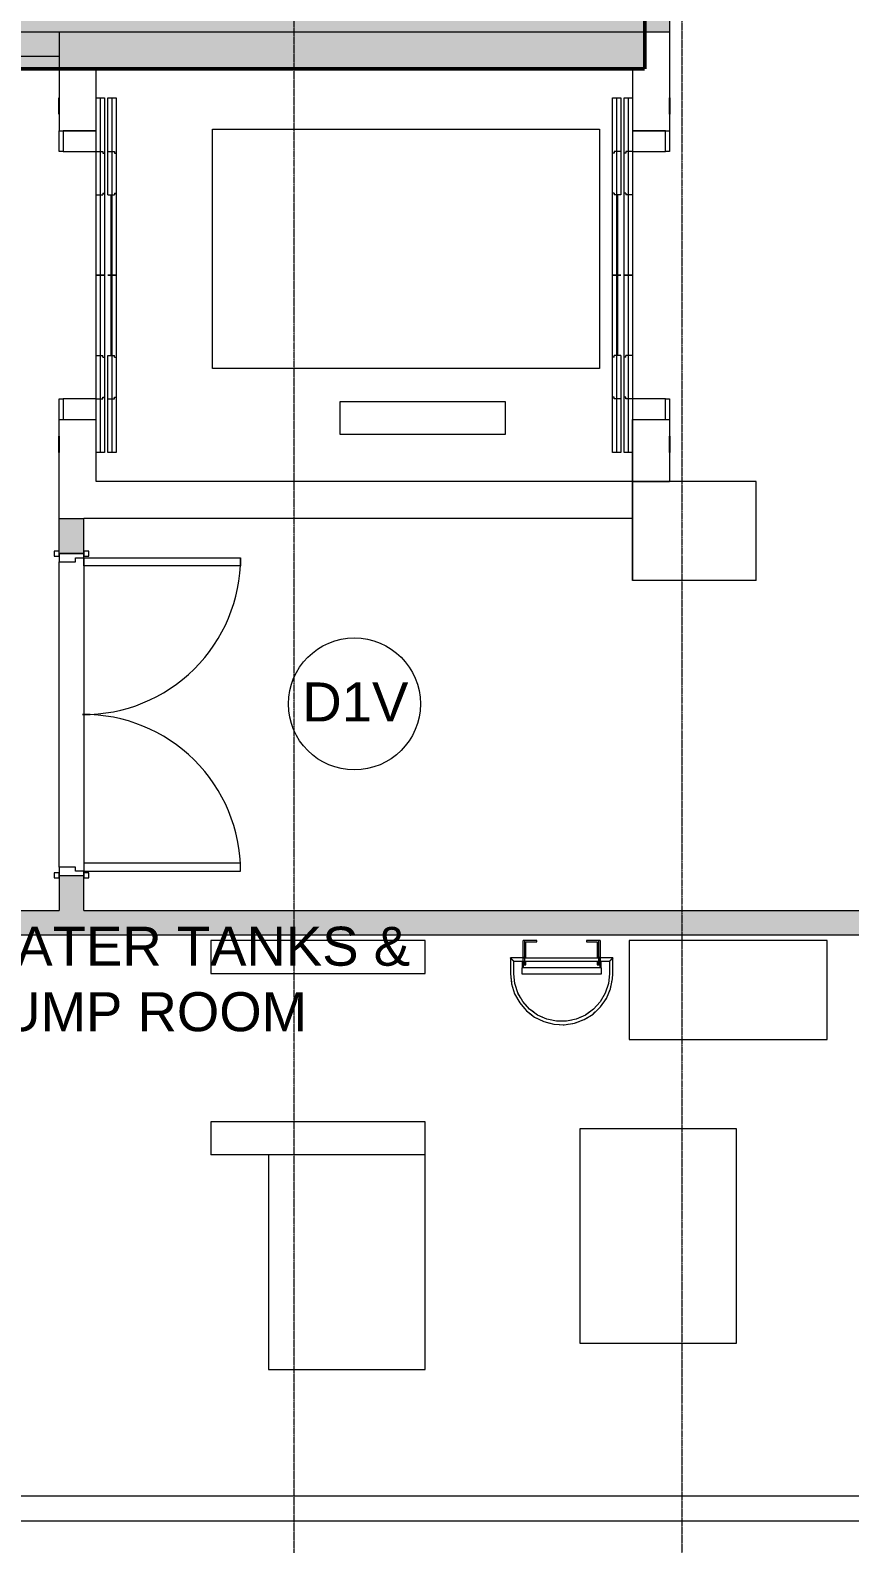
# Model space of a CAD drawing. Header units: millimetres. Extents: x 15878 to 679837, y -72324 to 391440.
# Drawn here: x 198582 to 203549, y 25170 to 34341 of the extents above; entities that cross this region are included whole.
import ezdxf

# ---------------------------------------------------------------- set-up
doc = ezdxf.new("R2010")
doc.units = ezdxf.units.MM
doc.linetypes.add('Demolished', pattern=[4.8, 3.2, -1.6])
doc.linetypes.add('Grid Line__1_200_', pattern=[10.5, 6, -1.5, 1.5, -1.5])
for name, color, linetype, lineweight in [('A-DETL', 90, 'Continuous', 5), ('A-DETL-GENF', 92, 'Continuous', 5), ('A-DETL-THIN', 151, 'Continuous', 5), ('A-DOOR', 31, 'Continuous', 5), ('A-DOOR-FRAM', 31, 'Continuous', 5), ('A-FLOR', 192, 'Continuous', 5), ('A-WALL', 113, 'Continuous', 5), ('A-WALL-PATT', 111, 'Continuous', 18), ('G-ANNO-TEXT', 231, 'Continuous', 5), ('Q-CASE', 31, 'Continuous', 5), ('S-COLS', 52, 'Continuous', 5), ('S-GRID', 1, 'Continuous', 5)]:
    doc.layers.add(name, color=color, linetype=linetype, lineweight=lineweight)
doc.styles.add('Swis721 BT_2', font='swiss.ttf', dxfattribs={"height": 236.51772})

# ---------------------------------------------------------------- blocks, each defined once
blk = doc.blocks.new('DLN-Lift Door - Lift Door - 1750 x 2800 _SO_ WH_-15175525-G_F')
at = {"layer": 'A-DOOR', "color": 253}
for p, q in [((-1075, 114.5), (-975, 114.5)), ((-1075, 114.5), (-1075, 112.5)), ((-975, 112.5), (-1075, 112.5)), ((-975, 112.5), (-975, 114.5)), ((975, 114.5), (1075, 114.5)), ((975, 114.5), (975, 112.5)), ((1075, 112.5), (975, 112.5)), ((1075, 112.5), (1075, 114.5)), ((-750, 87.5), (-875, 87.5)), ((-875, 87.5), (-875, -112.5)), ((-750, -112.5), (-750, 87.5)), ((875, 87.5), (750, 87.5)), ((750, 87.5), (750, -112.5)), ((875, -112.5), (875, 87.5)), ((-1075, -162.5), (-1075, -112.5)), ((-1075, -112.5), (0, -112.5)), ((-1075, -137.5), (1075, -137.5)), ((0, -162.5), (-1075, -162.5)), ((-1075, -232.5), (-1075, -182.5)), ((-1075, -182.5), (-487.5, -182.5)), ((-875, -112.5), (-750, -112.5)), ((-750, -112.5), (-750, -152.5)), ((-750, -152.5), (-740, -152.5)), ((-750, -182.5), (-750, -222.5)), ((-740, -152.5), (-740, -162.5)), ((-497.5, -152.5), (-497.5, -162.5)), ((-497.5, -152.5), (-487.5, -152.5)), ((-487.5, -112.5), (-487.5, -152.5)), ((-487.5, -182.5), (-487.5, -222.5)), ((0, -162.5), (0, -112.5)), ((0, -112.5), (1075, -112.5)), ((0, -112.5), (0, -162.5)), ((1075, -162.5), (0, -162.5)), ((0, -232.5), (0, -182.5)), ((0, -182.5), (0, -232.5)), ((487.5, -112.5), (487.5, -152.5)), ((497.5, -152.5), (487.5, -152.5)), ((487.5, -182.5), (487.5, -222.5)), ((487.5, -182.5), (1075, -182.5)), ((497.5, -152.5), (497.5, -162.5)), ((740, -152.5), (740, -162.5)), ((750, -152.5), (740, -152.5)), ((750, -112.5), (750, -152.5)), ((750, -112.5), (875, -112.5)), ((750, -182.5), (750, -222.5)), ((1075, -112.5), (1075, -162.5)), ((1075, -182.5), (1075, -232.5)), ((1075, -207.5), (-1075, -207.5)), ((0, -232.5), (-1075, -232.5)), ((-750, -222.5), (-740, -222.5)), ((-740, -222.5), (-740, -232.5)), ((-497.5, -222.5), (-497.5, -232.5)), ((-497.5, -222.5), (-487.5, -222.5)), ((-487.5, -202.5), (487.5, -202.5)), ((1075, -232.5), (0, -232.5)), ((497.5, -222.5), (487.5, -222.5)), ((497.5, -222.5), (497.5, -232.5)), ((740, -222.5), (740, -232.5)), ((750, -222.5), (740, -222.5))]:
    blk.add_line(p, q, dxfattribs=at)
blk = doc.blocks.new('DLN-Double Door__X04_ - _M19_ 1900 x 2450 _WH_-16908813-G_F')
at = {"layer": 'A-DOOR', "color": 253}
for p, q in [((-900, -75), (-950, -75)), ((-950, -75), (-950, -1025)), ((-900, -1025), (-900, -75)), ((900, -75), (950, -75)), ((900, -1025), (900, -75)), ((950, -75), (950, -1025)), ((-950, -1025), (-900, -1025)), ((950, -1025), (900, -1025))]:
    blk.add_line(p, q, dxfattribs=at)
for centre, start, end in [((-950, -75), 270, 0.5), ((950, -75), 179.5, 270)]:
    blk.add_arc(centre, 950, start, end, dxfattribs=at)
at = {"layer": 'A-DOOR-FRAM', "color": 253}
for p, q in [((-960, 105), (-990, 105)), ((-990, 105), (-990, 75)), ((-960, 75), (-960, 105)), ((990, 105), (960, 105)), ((960, 105), (960, 75)), ((990, 75), (990, 105)), ((-990, 75), (-975, 75)), ((-975, 75), (-960, 75)), ((-925, 75), (-975, 75)), ((-975, 75), (-975, -75)), ((-925, -25), (-925, 75)), ((925, 75), (925, -25)), ((975, 75), (925, 75)), ((960, 75), (975, 75)), ((975, 75), (990, 75)), ((975, -75), (975, 75)), ((-975, -75), (-990, -75)), ((-990, -75), (-990, -105)), ((-960, -75), (-975, -75)), ((-975, -75), (-950, -75)), ((-960, -105), (-960, -75)), ((-950, -75), (-950, -25)), ((-950, -25), (-925, -25)), ((925, -25), (950, -25)), ((950, -25), (950, -75)), ((950, -75), (975, -75)), ((975, -75), (960, -75)), ((960, -75), (960, -105)), ((990, -75), (975, -75)), ((990, -105), (990, -75)), ((-990, -105), (-960, -105)), ((960, -105), (990, -105))]:
    blk.add_line(p, q, dxfattribs=at)
blk = doc.blocks.new('DLN_Cat Ladder - 750x750x4500 _WDD_-9656512-G_F')
at = {"layer": 'Q-CASE'}
for p, q in [((-189.3, -699), (-189.3, -600)), ((-180.3, -600), (-189.3, -600)), ((-180.3, -600), (-180.3, -699)), ((-105.3, -600), (-180.3, -600)), ((-171.3, -708.8), (-171.3, -609)), ((-171.3, -609), (-105.3, -609)), ((-105.3, -609), (-105.3, -600)), ((194.7, -600), (194.7, -609)), ((269.7, -600), (194.7, -600)), ((194.7, -609), (260.7, -609)), ((260.7, -609), (260.7, -708.8)), ((269.7, -699), (269.7, -600)), ((278.7, -600), (269.7, -600)), ((278.7, -600), (278.7, -699)), ((-265.3, -707), (-265.3, -802)), ((-180.3, -707), (-265.3, -707)), ((-265.3, -707), (-265.3, -802)), ((-180.3, -707), (-265.3, -707)), ((-265.3, -707), (-265.3, -802)), ((-180.3, -707), (-265.3, -707)), ((-265.3, -707), (-265.3, -802)), ((-180.3, -707), (-265.3, -707)), ((-265.3, -707), (-265.3, -802)), ((-180.3, -707), (-265.3, -707)), ((-265.3, -707), (-265.3, -802)), ((-180.3, -707), (-265.3, -707)), ((-265.3, -707), (-265.3, -802)), ((-180.3, -707), (-265.3, -707)), ((-265.3, -707), (-265.3, -802)), ((-180.3, -707), (-265.3, -707)), ((-265.3, -707), (-265.3, -802)), ((-180.3, -707), (-265.3, -707)), ((-265.3, -707), (-265.3, -802)), ((-180.3, -707), (-265.3, -707)), ((-245.3, -802), (-245.3, -727)), ((-245.3, -727), (-180.3, -727)), ((-245.3, -802), (-245.3, -727)), ((-245.3, -727), (-180.3, -727)), ((-245.3, -802), (-245.3, -727)), ((-245.3, -727), (-180.3, -727)), ((-245.3, -802), (-245.3, -727)), ((-245.3, -727), (-180.3, -727)), ((-245.3, -802), (-245.3, -727)), ((-245.3, -727), (-180.3, -727)), ((-245.3, -802), (-245.3, -727)), ((-245.3, -727), (-180.3, -727)), ((-245.3, -802), (-245.3, -727)), ((-245.3, -727), (-180.3, -727)), ((-245.3, -802), (-245.3, -727)), ((-245.3, -727), (-180.3, -727)), ((-245.3, -802), (-245.3, -727)), ((-245.3, -727), (-180.3, -727)), ((-245.3, -802), (-245.3, -727)), ((-245.3, -727), (-180.3, -727)), ((-194.3, -724.3), (-194.3, -767)), ((-189.3, -699), (-189.3, -710.2)), ((-189.3, -749), (-189.3, -699)), ((-189.3, -724.3), (-189.3, -767)), ((-180.3, -699), (-180.3, -749)), ((-180.3, -699), (-180.3, -708.8)), ((-180.3, -707), (-180.3, -727)), ((269.7, -707.5), (-180.3, -707.5)), ((-180.3, -710.3), (-180.3, -707.5)), ((-180.3, -726.5), (-180.3, -724.4)), ((-180.3, -725.2), (-180.3, -749)), ((-180.3, -726.5), (269.7, -726.5)), ((-171.3, -749), (-171.3, -725.2)), ((260.7, -725.2), (260.7, -749)), ((269.7, -708.8), (269.7, -699)), ((269.7, -749), (269.7, -699)), ((269.7, -707.5), (269.7, -726.5)), ((269.7, -749), (269.7, -725.2)), ((278.7, -699), (278.7, -749)), ((278.7, -710), (278.7, -699)), ((354.7, -707), (278.7, -707)), ((278.7, -709.9), (278.7, -707)), ((278.7, -707), (278.7, -709.9)), ((354.7, -707), (278.7, -707)), ((278.7, -709.9), (278.7, -707)), ((278.7, -707), (278.7, -709.9)), ((354.7, -707), (278.7, -707)), ((278.7, -709.9), (278.7, -707)), ((278.7, -707), (278.7, -709.9)), ((354.7, -707), (278.7, -707)), ((278.7, -709.9), (278.7, -707)), ((278.7, -707), (278.7, -709.9)), ((354.7, -707), (278.7, -707)), ((278.7, -709.9), (278.7, -707)), ((278.7, -707), (278.7, -709.9)), ((354.7, -707), (278.7, -707)), ((278.7, -709.9), (278.7, -707)), ((278.7, -707), (278.7, -709.9)), ((354.7, -707), (278.7, -707)), ((278.7, -709.9), (278.7, -707)), ((278.7, -707), (278.7, -709.9)), ((354.7, -707), (278.7, -707)), ((278.7, -709.9), (278.7, -707)), ((278.7, -707), (278.7, -709.9)), ((354.7, -707), (278.7, -707)), ((278.7, -709.9), (278.7, -707)), ((278.7, -707), (278.7, -709.9)), ((354.7, -707), (278.7, -707)), ((278.7, -727), (278.7, -707)), ((278.7, -707), (278.7, -709.9)), ((278.7, -727), (278.7, -722)), ((278.7, -722), (278.7, -727)), ((278.7, -727), (278.7, -722)), ((278.7, -722), (278.7, -727)), ((278.7, -727), (278.7, -722)), ((278.7, -722), (278.7, -727)), ((278.7, -727), (278.7, -722)), ((278.7, -722), (278.7, -727)), ((278.7, -727), (278.7, -722)), ((278.7, -722), (278.7, -727)), ((278.7, -727), (278.7, -722)), ((278.7, -722), (278.7, -727)), ((278.7, -727), (278.7, -722)), ((278.7, -722), (278.7, -727)), ((278.7, -727), (278.7, -722)), ((278.7, -722), (278.7, -727)), ((278.7, -727), (278.7, -722)), ((278.7, -722), (278.7, -727)), ((278.7, -722), (278.7, -727)), ((278.7, -767), (278.7, -724.3)), ((278.7, -727), (334.7, -727)), ((278.7, -727), (334.7, -727)), ((278.7, -727), (334.7, -727)), ((278.7, -727), (334.7, -727)), ((278.7, -727), (334.7, -727)), ((278.7, -727), (334.7, -727)), ((278.7, -727), (334.7, -727)), ((278.7, -727), (334.7, -727)), ((278.7, -727), (334.7, -727)), ((278.7, -727), (334.7, -727)), ((283.7, -767), (283.7, -724.3)), ((334.7, -727), (334.7, -802)), ((334.7, -727), (334.7, -802)), ((334.7, -727), (334.7, -802)), ((334.7, -727), (334.7, -802)), ((334.7, -727), (334.7, -802)), ((334.7, -727), (334.7, -802)), ((334.7, -727), (334.7, -802)), ((334.7, -727), (334.7, -802)), ((334.7, -727), (334.7, -802)), ((334.7, -727), (334.7, -802)), ((354.7, -802), (354.7, -707)), ((354.7, -802), (354.7, -707)), ((354.7, -802), (354.7, -707)), ((354.7, -802), (354.7, -707)), ((354.7, -802), (354.7, -707)), ((354.7, -802), (354.7, -707)), ((354.7, -802), (354.7, -707)), ((354.7, -802), (354.7, -707)), ((354.7, -802), (354.7, -707)), ((354.7, -802), (354.7, -707)), ((-265.3, -802), (-259.9, -854.6)), ((-265.3, -802), (-259.9, -854.6)), ((-265.3, -802), (-259.9, -854.6)), ((-265.3, -802), (-259.9, -854.6)), ((-265.3, -802), (-259.9, -854.6)), ((-265.3, -802), (-259.9, -854.6)), ((-265.3, -802), (-259.9, -854.6)), ((-265.3, -802), (-259.9, -854.6)), ((-265.3, -802), (-259.9, -854.6)), ((-241, -844.3), (-245.3, -802)), ((-241, -844.3), (-245.3, -802)), ((-241, -844.3), (-245.3, -802)), ((-241, -844.3), (-245.3, -802)), ((-241, -844.3), (-245.3, -802)), ((-241, -844.3), (-245.3, -802)), ((-241, -844.3), (-245.3, -802)), ((-241, -844.3), (-245.3, -802)), ((-241, -844.3), (-245.3, -802)), ((286.7, -767), (-197.3, -767)), ((-197.3, -767), (-197.3, -802)), ((-197.3, -802), (286.7, -802)), ((-189.3, -749), (-180.3, -749)), ((-180.3, -749), (-171.3, -749)), ((260.7, -749), (269.7, -749)), ((269.7, -749), (278.7, -749)), ((286.7, -802), (286.7, -767)), ((334.7, -802), (328.4, -862.3)), ((334.7, -802), (328.4, -862.3)), ((334.7, -802), (328.4, -862.3)), ((334.7, -802), (328.4, -862.3)), ((334.7, -802), (328.4, -862.3)), ((334.7, -802), (328.4, -862.3)), ((334.7, -802), (328.4, -862.3)), ((334.7, -802), (328.4, -862.3)), ((334.7, -802), (328.4, -862.3)), ((-258.9, -864.5), (-253.1, -883.2)), ((-258.9, -864.5), (-253.1, -883.2)), ((-258.9, -864.5), (-253.1, -883.2)), ((-258.9, -864.5), (-253.1, -883.2)), ((-258.9, -864.5), (-253.1, -883.2)), ((-258.9, -864.5), (-253.1, -883.2)), ((-258.9, -864.5), (-253.1, -883.2)), ((-258.9, -864.5), (-253.1, -883.2)), ((-258.9, -864.5), (-253.1, -883.2)), ((-229.5, -891.6), (-239, -861.6)), ((-229.5, -891.6), (-239, -861.6)), ((-229.5, -891.6), (-239, -861.6)), ((-229.5, -891.6), (-239, -861.6)), ((-229.5, -891.6), (-239, -861.6)), ((-229.5, -891.6), (-239, -861.6)), ((-229.5, -891.6), (-239, -861.6)), ((-229.5, -891.6), (-239, -861.6)), ((-229.5, -891.6), (-239, -861.6)), ((-240.1, -924.4), (-229.1, -944.2)), ((-240.1, -924.4), (-229.1, -944.2)), ((-240.1, -924.4), (-229.1, -944.2)), ((-240.1, -924.4), (-229.1, -944.2)), ((-240.1, -924.4), (-229.1, -944.2)), ((-240.1, -924.4), (-229.1, -944.2)), ((-240.1, -924.4), (-229.1, -944.2)), ((-240.1, -924.4), (-229.1, -944.2)), ((-240.1, -924.4), (-229.1, -944.2)), ((-204.8, -946.7), (-220.4, -919.3)), ((-204.8, -946.7), (-220.4, -919.3)), ((-204.8, -946.7), (-220.4, -919.3)), ((-204.8, -946.7), (-220.4, -919.3)), ((-204.8, -946.7), (-220.4, -919.3)), ((-204.8, -946.7), (-220.4, -919.3)), ((-204.8, -946.7), (-220.4, -919.3)), ((-204.8, -946.7), (-220.4, -919.3)), ((-204.8, -946.7), (-220.4, -919.3)), ((-209.6, -979.3), (-180.6, -1013.1)), ((-209.6, -979.3), (-180.6, -1013.1)), ((-209.6, -979.3), (-180.6, -1013.1)), ((-209.6, -979.3), (-180.6, -1013.1)), ((-209.6, -979.3), (-180.6, -1013.1)), ((-209.6, -979.3), (-180.6, -1013.1)), ((-209.6, -979.3), (-180.6, -1013.1)), ((-209.6, -979.3), (-180.6, -1013.1)), ((-209.6, -979.3), (-180.6, -1013.1)), ((-169.1, -995.5), (-190.2, -971.9)), ((-169.1, -995.5), (-190.2, -971.9)), ((-169.1, -995.5), (-190.2, -971.9)), ((-169.1, -995.5), (-190.2, -971.9)), ((-169.1, -995.5), (-190.2, -971.9)), ((-169.1, -995.5), (-190.2, -971.9)), ((-169.1, -995.5), (-190.2, -971.9)), ((-169.1, -995.5), (-190.2, -971.9)), ((-169.1, -995.5), (-190.2, -971.9)), ((-168.7, -1026.9), (-135.9, -1052.2)), ((-168.7, -1026.9), (-135.9, -1052.2)), ((-168.7, -1026.9), (-135.9, -1052.2)), ((-168.7, -1026.9), (-135.9, -1052.2)), ((-168.7, -1026.9), (-135.9, -1052.2)), ((-168.7, -1026.9), (-135.9, -1052.2)), ((-168.7, -1026.9), (-135.9, -1052.2)), ((-168.7, -1026.9), (-135.9, -1052.2)), ((-168.7, -1026.9), (-135.9, -1052.2)), ((-124.1, -1035.9), (-149.7, -1017.1)), ((-124.1, -1035.9), (-149.7, -1017.1)), ((-124.1, -1035.9), (-149.7, -1017.1)), ((-124.1, -1035.9), (-149.7, -1017.1)), ((-124.1, -1035.9), (-149.7, -1017.1)), ((-124.1, -1035.9), (-149.7, -1017.1)), ((-124.1, -1035.9), (-149.7, -1017.1)), ((-124.1, -1035.9), (-149.7, -1017.1)), ((-124.1, -1035.9), (-149.7, -1017.1)), ((-119, -1065.3), (-98.3, -1075.4)), ((-119, -1065.3), (-98.3, -1075.4)), ((-119, -1065.3), (-98.3, -1075.4)), ((-119, -1065.3), (-98.3, -1075.4)), ((-119, -1065.3), (-98.3, -1075.4)), ((-119, -1065.3), (-98.3, -1075.4)), ((-119, -1065.3), (-98.3, -1075.4)), ((-119, -1065.3), (-98.3, -1075.4)), ((-119, -1065.3), (-98.3, -1075.4)), ((-71.6, -1065.9), (-100.7, -1052.9)), ((-71.6, -1065.9), (-100.7, -1052.9)), ((-71.6, -1065.9), (-100.7, -1052.9)), ((-71.6, -1065.9), (-100.7, -1052.9)), ((-71.6, -1065.9), (-100.7, -1052.9)), ((-71.6, -1065.9), (-100.7, -1052.9)), ((-71.6, -1065.9), (-100.7, -1052.9)), ((-71.6, -1065.9), (-100.7, -1052.9)), ((-71.6, -1065.9), (-100.7, -1052.9)), ((-14.6, -1084.2), (-45.3, -1077.6)), ((-14.6, -1084.2), (-45.3, -1077.6)), ((-14.6, -1084.2), (-45.3, -1077.6)), ((-14.6, -1084.2), (-45.3, -1077.6)), ((-14.6, -1084.2), (-45.3, -1077.6)), ((-14.6, -1084.2), (-45.3, -1077.6)), ((-14.6, -1084.2), (-45.3, -1077.6)), ((-14.6, -1084.2), (-45.3, -1077.6)), ((-14.6, -1084.2), (-45.3, -1077.6)), ((46.4, -1090.4), (14, -1090.3)), ((46.4, -1090.4), (14, -1090.3)), ((46.4, -1090.4), (14, -1090.3)), ((46.4, -1090.4), (14, -1090.3)), ((46.4, -1090.4), (14, -1090.3)), ((46.4, -1090.4), (14, -1090.3)), ((46.4, -1090.4), (14, -1090.3)), ((46.4, -1090.4), (14, -1090.3)), ((46.4, -1090.4), (14, -1090.3)), ((106.6, -1083.7), (74.3, -1090.5)), ((106.6, -1083.7), (74.3, -1090.5)), ((106.6, -1083.7), (74.3, -1090.5)), ((106.6, -1083.7), (74.3, -1090.5)), ((106.6, -1083.7), (74.3, -1090.5)), ((106.6, -1083.7), (74.3, -1090.5)), ((106.6, -1083.7), (74.3, -1090.5)), ((106.6, -1083.7), (74.3, -1090.5)), ((106.6, -1083.7), (74.3, -1090.5)), ((164.3, -1064.5), (133.8, -1078)), ((164.3, -1064.5), (133.8, -1078)), ((164.3, -1064.5), (133.8, -1078)), ((164.3, -1064.5), (133.8, -1078)), ((164.3, -1064.5), (133.8, -1078)), ((164.3, -1064.5), (133.8, -1078)), ((164.3, -1064.5), (133.8, -1078)), ((164.3, -1064.5), (133.8, -1078)), ((164.3, -1064.5), (133.8, -1078)), ((238.5, -1017.8), (192.4, -1051.2)), ((238.5, -1017.8), (192.4, -1051.2)), ((238.5, -1017.8), (192.4, -1051.2)), ((238.5, -1017.8), (192.4, -1051.2)), ((238.5, -1017.8), (192.4, -1051.2)), ((238.5, -1017.8), (192.4, -1051.2)), ((238.5, -1017.8), (192.4, -1051.2)), ((238.5, -1017.8), (192.4, -1051.2)), ((238.5, -1017.8), (192.4, -1051.2))]:
    blk.add_line(p, q, dxfattribs=at)
at = {"layer": 'Q-CASE', "flags": 128}
for points in [[(-265.3, -802), (-258.9, -864.5), (-240.1, -924.4), (-209.6, -979.3), (-168.7, -1026.9), (-119, -1065.3), (-62.6, -1092.8), (-1.8, -1108.5), (60.9, -1111.6), (123, -1102), (181.8, -1080), (235, -1046.7), (280.4, -1003.3), (316.2, -951.7), (340.8, -893.9), (353.2, -832.4), (354.7, -802)], [(334.7, -802), (328.3, -862.4), (309.5, -920.1), (279.1, -972.7), (238.5, -1017.8), (189.3, -1053.4), (133.8, -1078), (74.3, -1090.5), (13.6, -1090.3), (-45.8, -1077.5), (-101.2, -1052.7), (-150.2, -1016.8), (-190.6, -971.5), (-220.7, -918.8), (-239.2, -860.9), (-245.3, -802)], [(349.7, -849.6), (353.2, -832.4), (354.7, -802)], [(349.7, -849.6), (353.2, -832.4), (354.7, -802)], [(349.7, -849.6), (353.2, -832.4), (354.7, -802)], [(349.7, -849.6), (353.2, -832.4), (354.7, -802)], [(349.7, -849.6), (353.2, -832.4), (354.7, -802)], [(349.7, -849.6), (353.2, -832.4), (354.7, -802)], [(349.7, -849.6), (353.2, -832.4), (354.7, -802)], [(349.7, -849.6), (353.2, -832.4), (354.7, -802)], [(349.7, -849.6), (353.2, -832.4), (354.7, -802)], [(335.4, -906.6), (340.8, -893.9), (343.9, -878.5)], [(335.4, -906.6), (340.8, -893.9), (343.9, -878.5)], [(335.4, -906.6), (340.8, -893.9), (343.9, -878.5)], [(335.4, -906.6), (340.8, -893.9), (343.9, -878.5)], [(335.4, -906.6), (340.8, -893.9), (343.9, -878.5)], [(335.4, -906.6), (340.8, -893.9), (343.9, -878.5)], [(335.4, -906.6), (340.8, -893.9), (343.9, -878.5)], [(335.4, -906.6), (340.8, -893.9), (343.9, -878.5)], [(335.4, -906.6), (340.8, -893.9), (343.9, -878.5)], [(269.3, -1014), (280.4, -1003.3), (295.2, -982)], [(269.3, -1014), (280.4, -1003.3), (295.2, -982)], [(269.3, -1014), (280.4, -1003.3), (295.2, -982)], [(269.3, -1014), (280.4, -1003.3), (295.2, -982)], [(269.3, -1014), (280.4, -1003.3), (295.2, -982)], [(269.3, -1014), (280.4, -1003.3), (295.2, -982)], [(269.3, -1014), (280.4, -1003.3), (295.2, -982)], [(269.3, -1014), (280.4, -1003.3), (295.2, -982)], [(269.3, -1014), (280.4, -1003.3), (295.2, -982)], [(308.9, -962.2), (316.2, -951.7), (322.7, -936.4)], [(308.9, -962.2), (316.2, -951.7), (322.7, -936.4)], [(308.9, -962.2), (316.2, -951.7), (322.7, -936.4)], [(308.9, -962.2), (316.2, -951.7), (322.7, -936.4)], [(308.9, -962.2), (316.2, -951.7), (322.7, -936.4)], [(308.9, -962.2), (316.2, -951.7), (322.7, -936.4)], [(308.9, -962.2), (316.2, -951.7), (322.7, -936.4)], [(308.9, -962.2), (316.2, -951.7), (322.7, -936.4)], [(308.9, -962.2), (316.2, -951.7), (322.7, -936.4)], [(-69.4, -1089.5), (-62.6, -1092.8), (-27, -1102)], [(-69.4, -1089.5), (-62.6, -1092.8), (-27, -1102)], [(-69.4, -1089.5), (-62.6, -1092.8), (-27, -1102)], [(-69.4, -1089.5), (-62.6, -1092.8), (-27, -1102)], [(-69.4, -1089.5), (-62.6, -1092.8), (-27, -1102)], [(-69.4, -1089.5), (-62.6, -1092.8), (-27, -1102)], [(-69.4, -1089.5), (-62.6, -1092.8), (-27, -1102)], [(-69.4, -1089.5), (-62.6, -1092.8), (-27, -1102)], [(-69.4, -1089.5), (-62.6, -1092.8), (-27, -1102)], [(111.7, -1103.7), (123, -1102), (151.8, -1091.2)], [(111.7, -1103.7), (123, -1102), (151.8, -1091.2)], [(111.7, -1103.7), (123, -1102), (151.8, -1091.2)], [(111.7, -1103.7), (123, -1102), (151.8, -1091.2)], [(111.7, -1103.7), (123, -1102), (151.8, -1091.2)], [(111.7, -1103.7), (123, -1102), (151.8, -1091.2)], [(111.7, -1103.7), (123, -1102), (151.8, -1091.2)], [(111.7, -1103.7), (123, -1102), (151.8, -1091.2)], [(111.7, -1103.7), (123, -1102), (151.8, -1091.2)], [(169.9, -1084.5), (181.8, -1080), (206.5, -1064.6)], [(169.9, -1084.5), (181.8, -1080), (206.5, -1064.6)], [(169.9, -1084.5), (181.8, -1080), (206.5, -1064.6)], [(169.9, -1084.5), (181.8, -1080), (206.5, -1064.6)], [(169.9, -1084.5), (181.8, -1080), (206.5, -1064.6)], [(169.9, -1084.5), (181.8, -1080), (206.5, -1064.6)], [(169.9, -1084.5), (181.8, -1080), (206.5, -1064.6)], [(169.9, -1084.5), (181.8, -1080), (206.5, -1064.6)], [(169.9, -1084.5), (181.8, -1080), (206.5, -1064.6)], [(225.8, -1052.5), (235, -1046.7), (248.4, -1034)], [(225.8, -1052.5), (235, -1046.7), (248.4, -1034)], [(225.8, -1052.5), (235, -1046.7), (248.4, -1034)], [(225.8, -1052.5), (235, -1046.7), (248.4, -1034)], [(225.8, -1052.5), (235, -1046.7), (248.4, -1034)], [(225.8, -1052.5), (235, -1046.7), (248.4, -1034)], [(225.8, -1052.5), (235, -1046.7), (248.4, -1034)], [(225.8, -1052.5), (235, -1046.7), (248.4, -1034)], [(225.8, -1052.5), (235, -1046.7), (248.4, -1034)], [(-10.4, -1106.3), (-1.8, -1108.5), (32.7, -1110.2)], [(-10.4, -1106.3), (-1.8, -1108.5), (32.7, -1110.2)], [(-10.4, -1106.3), (-1.8, -1108.5), (32.7, -1110.2)], [(-10.4, -1106.3), (-1.8, -1108.5), (32.7, -1110.2)], [(-10.4, -1106.3), (-1.8, -1108.5), (32.7, -1110.2)], [(-10.4, -1106.3), (-1.8, -1108.5), (32.7, -1110.2)], [(-10.4, -1106.3), (-1.8, -1108.5), (32.7, -1110.2)], [(-10.4, -1106.3), (-1.8, -1108.5), (32.7, -1110.2)], [(-10.4, -1106.3), (-1.8, -1108.5), (32.7, -1110.2)], [(53, -1111.2), (60.9, -1111.6), (81.7, -1108.4)], [(53, -1111.2), (60.9, -1111.6), (81.7, -1108.4)], [(53, -1111.2), (60.9, -1111.6), (81.7, -1108.4)], [(53, -1111.2), (60.9, -1111.6), (81.7, -1108.4)], [(53, -1111.2), (60.9, -1111.6), (81.7, -1108.4)], [(53, -1111.2), (60.9, -1111.6), (81.7, -1108.4)], [(53, -1111.2), (60.9, -1111.6), (81.7, -1108.4)], [(53, -1111.2), (60.9, -1111.6), (81.7, -1108.4)], [(53, -1111.2), (60.9, -1111.6), (81.7, -1108.4)]]:
    blk.add_lwpolyline(points, dxfattribs=at)
at = {"layer": 'Q-CASE'}
for points, knots in [([(-264, -708.3), (-264.2, -708.1), (-264.6, -707.7), (-265.1, -707.2), (-265.3, -707), (-265.3, -707)], [0.8333333, 0.8333333, 0.8333333, 0.8333333, 0.875, 0.9166667, 1, 1, 1, 1]), ([(-265.3, -707), (-265.3, -707), (-265.1, -707.2), (-264.6, -707.7), (-264.2, -708.1), (-264, -708.3)], [0, 0, 0, 0, 0.0833333, 0.125, 0.1666667, 0.1666667, 0.1666667, 0.1666667]), ([(-264, -708.3), (-264.2, -708.1), (-264.6, -707.7), (-265.1, -707.2), (-265.3, -707), (-265.3, -707)], [0.8333333, 0.8333333, 0.8333333, 0.8333333, 0.875, 0.9166667, 1, 1, 1, 1]), ([(-265.3, -707), (-265.3, -707), (-265.1, -707.2), (-264.6, -707.7), (-264.2, -708.1), (-264, -708.3)], [0, 0, 0, 0, 0.0833333, 0.125, 0.1666667, 0.1666667, 0.1666667, 0.1666667]), ([(-264, -708.3), (-264.2, -708.1), (-264.6, -707.7), (-265.1, -707.2), (-265.3, -707), (-265.3, -707)], [0.8333333, 0.8333333, 0.8333333, 0.8333333, 0.875, 0.9166667, 1, 1, 1, 1]), ([(-265.3, -707), (-265.3, -707), (-265.1, -707.2), (-264.6, -707.7), (-264.2, -708.1), (-264, -708.3)], [0, 0, 0, 0, 0.0833333, 0.125, 0.1666667, 0.1666667, 0.1666667, 0.1666667]), ([(-264, -708.3), (-264.2, -708.1), (-264.6, -707.7), (-265.1, -707.2), (-265.3, -707), (-265.3, -707)], [0.8333333, 0.8333333, 0.8333333, 0.8333333, 0.875, 0.9166667, 1, 1, 1, 1]), ([(-265.3, -707), (-265.3, -707), (-265.1, -707.2), (-264.6, -707.7), (-264.2, -708.1), (-264, -708.3)], [0, 0, 0, 0, 0.0833333, 0.125, 0.1666667, 0.1666667, 0.1666667, 0.1666667]), ([(-264, -708.3), (-264.2, -708.1), (-264.6, -707.7), (-265.1, -707.2), (-265.3, -707), (-265.3, -707)], [0.8333333, 0.8333333, 0.8333333, 0.8333333, 0.875, 0.9166667, 1, 1, 1, 1]), ([(-265.3, -707), (-265.3, -707), (-265.1, -707.2), (-264.6, -707.7), (-264.2, -708.1), (-264, -708.3)], [0, 0, 0, 0, 0.0833333, 0.125, 0.1666667, 0.1666667, 0.1666667, 0.1666667]), ([(-264, -708.3), (-264.2, -708.1), (-264.6, -707.7), (-265.1, -707.2), (-265.3, -707), (-265.3, -707)], [0.8333333, 0.8333333, 0.8333333, 0.8333333, 0.875, 0.9166667, 1, 1, 1, 1]), ([(-265.3, -707), (-265.3, -707), (-265.1, -707.2), (-264.6, -707.7), (-264.2, -708.1), (-264, -708.3)], [0, 0, 0, 0, 0.0833333, 0.125, 0.1666667, 0.1666667, 0.1666667, 0.1666667]), ([(-264, -708.3), (-264.2, -708.1), (-264.6, -707.7), (-265.1, -707.2), (-265.3, -707), (-265.3, -707)], [0.8333333, 0.8333333, 0.8333333, 0.8333333, 0.875, 0.9166667, 1, 1, 1, 1]), ([(-265.3, -707), (-265.3, -707), (-265.1, -707.2), (-264.6, -707.7), (-264.2, -708.1), (-264, -708.3)], [0, 0, 0, 0, 0.0833333, 0.125, 0.1666667, 0.1666667, 0.1666667, 0.1666667]), ([(-264, -708.3), (-264.2, -708.1), (-264.6, -707.7), (-265.1, -707.2), (-265.3, -707), (-265.3, -707)], [0.8333333, 0.8333333, 0.8333333, 0.8333333, 0.875, 0.9166667, 1, 1, 1, 1]), ([(-265.3, -707), (-265.3, -707), (-265.1, -707.2), (-264.6, -707.7), (-264.2, -708.1), (-264, -708.3)], [0, 0, 0, 0, 0.0833333, 0.125, 0.1666667, 0.1666667, 0.1666667, 0.1666667]), ([(-264, -708.3), (-264.2, -708.1), (-264.6, -707.7), (-265.1, -707.2), (-265.3, -707), (-265.3, -707)], [0.8333333, 0.8333333, 0.8333333, 0.8333333, 0.875, 0.9166667, 1, 1, 1, 1]), ([(-265.3, -707), (-265.3, -707), (-265.1, -707.2), (-264.6, -707.7), (-264.2, -708.1), (-264, -708.3)], [0, 0, 0, 0, 0.0833333, 0.125, 0.1666667, 0.1666667, 0.1666667, 0.1666667]), ([(-245.3, -727), (-245.3, -727), (-245.5, -726.8), (-246, -726.3), (-246.6, -725.7), (-247.2, -725.1), (-247.8, -724.5), (-248.4, -723.9), (-249.2, -723.1), (-250.1, -722.2), (-250.9, -721.4), (-251.5, -720.8), (-252.1, -720.2), (-252.7, -719.6), (-253.3, -719), (-254, -718.3), (-254.6, -717.7), (-255.3, -717), (-256, -716.3), (-256.6, -715.7), (-257.3, -715), (-257.9, -714.4), (-258.5, -713.8), (-259.1, -713.2), (-259.7, -712.6), (-260.3, -712), (-260.9, -711.4), (-261.6, -710.7), (-262.2, -710.1), (-262.8, -709.5), (-263.4, -708.9), (-264, -708.3), (-264.6, -707.7), (-265.1, -707.2), (-265.3, -707), (-265.3, -707)], [0, 0, 0, 0, 0.083333, 0.125, 0.166667, 0.208333, 0.229167, 0.25, 0.291667, 0.333333, 0.354167, 0.375, 0.395833, 0.416667, 0.4375, 0.458333, 0.479167, 0.5, 0.520833, 0.541667, 0.5625, 0.583333, 0.604167, 0.625, 0.645833, 0.666667, 0.6875, 0.708333, 0.75, 0.770833, 0.791667, 0.833333, 0.875, 0.916667, 1, 1, 1, 1]), ([(-265.3, -707), (-265.3, -707), (-265.1, -707.2), (-264.6, -707.7), (-264.2, -708.1), (-264, -708.3)], [0, 0, 0, 0, 0.0833333, 0.125, 0.1666667, 0.1666667, 0.1666667, 0.1666667]), ([(-245.3, -727), (-245.3, -727), (-245.5, -726.8), (-246, -726.3), (-246.6, -725.7), (-247.2, -725.1), (-247.8, -724.5), (-248.1, -724.2), (-248.2, -724.1)], [0, 0, 0, 0, 0.0833333, 0.125, 0.1666667, 0.2083333, 0.2291667, 0.25, 0.25, 0.25, 0.25]), ([(-248.2, -724.1), (-248.1, -724.2), (-247.8, -724.5), (-247.2, -725.1), (-246.6, -725.7), (-246, -726.3), (-245.5, -726.8), (-245.3, -727), (-245.3, -727)], [0.75, 0.75, 0.75, 0.75, 0.7708333, 0.7916667, 0.8333333, 0.875, 0.9166667, 1, 1, 1, 1]), ([(-245.3, -727), (-245.3, -727), (-245.5, -726.8), (-246, -726.3), (-246.6, -725.7), (-247.2, -725.1), (-247.8, -724.5), (-248.1, -724.2), (-248.2, -724.1)], [0, 0, 0, 0, 0.0833333, 0.125, 0.1666667, 0.2083333, 0.2291667, 0.25, 0.25, 0.25, 0.25]), ([(-248.2, -724.1), (-248.1, -724.2), (-247.8, -724.5), (-247.2, -725.1), (-246.6, -725.7), (-246, -726.3), (-245.5, -726.8), (-245.3, -727), (-245.3, -727)], [0.75, 0.75, 0.75, 0.75, 0.7708333, 0.7916667, 0.8333333, 0.875, 0.9166667, 1, 1, 1, 1]), ([(-245.3, -727), (-245.3, -727), (-245.5, -726.8), (-246, -726.3), (-246.6, -725.7), (-247.2, -725.1), (-247.8, -724.5), (-248.1, -724.2), (-248.2, -724.1)], [0, 0, 0, 0, 0.0833333, 0.125, 0.1666667, 0.2083333, 0.2291667, 0.25, 0.25, 0.25, 0.25]), ([(-248.2, -724.1), (-248.1, -724.2), (-247.8, -724.5), (-247.2, -725.1), (-246.6, -725.7), (-246, -726.3), (-245.5, -726.8), (-245.3, -727), (-245.3, -727)], [0.75, 0.75, 0.75, 0.75, 0.7708333, 0.7916667, 0.8333333, 0.875, 0.9166667, 1, 1, 1, 1]), ([(-245.3, -727), (-245.3, -727), (-245.5, -726.8), (-246, -726.3), (-246.6, -725.7), (-247.2, -725.1), (-247.8, -724.5), (-248.1, -724.2), (-248.2, -724.1)], [0, 0, 0, 0, 0.0833333, 0.125, 0.1666667, 0.2083333, 0.2291667, 0.25, 0.25, 0.25, 0.25]), ([(-248.2, -724.1), (-248.1, -724.2), (-247.8, -724.5), (-247.2, -725.1), (-246.6, -725.7), (-246, -726.3), (-245.5, -726.8), (-245.3, -727), (-245.3, -727)], [0.75, 0.75, 0.75, 0.75, 0.7708333, 0.7916667, 0.8333333, 0.875, 0.9166667, 1, 1, 1, 1]), ([(-245.3, -727), (-245.3, -727), (-245.5, -726.8), (-246, -726.3), (-246.6, -725.7), (-247.2, -725.1), (-247.8, -724.5), (-248.1, -724.2), (-248.2, -724.1)], [0, 0, 0, 0, 0.0833333, 0.125, 0.1666667, 0.2083333, 0.2291667, 0.25, 0.25, 0.25, 0.25]), ([(-248.2, -724.1), (-248.1, -724.2), (-247.8, -724.5), (-247.2, -725.1), (-246.6, -725.7), (-246, -726.3), (-245.5, -726.8), (-245.3, -727), (-245.3, -727)], [0.75, 0.75, 0.75, 0.75, 0.7708333, 0.7916667, 0.8333333, 0.875, 0.9166667, 1, 1, 1, 1]), ([(-245.3, -727), (-245.3, -727), (-245.5, -726.8), (-246, -726.3), (-246.6, -725.7), (-247.2, -725.1), (-247.8, -724.5), (-248.1, -724.2), (-248.2, -724.1)], [0, 0, 0, 0, 0.0833333, 0.125, 0.1666667, 0.2083333, 0.2291667, 0.25, 0.25, 0.25, 0.25]), ([(-248.2, -724.1), (-248.1, -724.2), (-247.8, -724.5), (-247.2, -725.1), (-246.6, -725.7), (-246, -726.3), (-245.5, -726.8), (-245.3, -727), (-245.3, -727)], [0.75, 0.75, 0.75, 0.75, 0.7708333, 0.7916667, 0.8333333, 0.875, 0.9166667, 1, 1, 1, 1]), ([(-245.3, -727), (-245.3, -727), (-245.5, -726.8), (-246, -726.3), (-246.6, -725.7), (-247.2, -725.1), (-247.8, -724.5), (-248.1, -724.2), (-248.2, -724.1)], [0, 0, 0, 0, 0.0833333, 0.125, 0.1666667, 0.2083333, 0.2291667, 0.25, 0.25, 0.25, 0.25]), ([(-248.2, -724.1), (-248.1, -724.2), (-247.8, -724.5), (-247.2, -725.1), (-246.6, -725.7), (-246, -726.3), (-245.5, -726.8), (-245.3, -727), (-245.3, -727)], [0.75, 0.75, 0.75, 0.75, 0.7708333, 0.7916667, 0.8333333, 0.875, 0.9166667, 1, 1, 1, 1]), ([(-245.3, -727), (-245.3, -727), (-245.5, -726.8), (-246, -726.3), (-246.6, -725.7), (-247.2, -725.1), (-247.8, -724.5), (-248.1, -724.2), (-248.2, -724.1)], [0, 0, 0, 0, 0.0833333, 0.125, 0.1666667, 0.2083333, 0.2291667, 0.25, 0.25, 0.25, 0.25]), ([(-248.2, -724.1), (-248.1, -724.2), (-247.8, -724.5), (-247.2, -725.1), (-246.6, -725.7), (-246, -726.3), (-245.5, -726.8), (-245.3, -727), (-245.3, -727)], [0.75, 0.75, 0.75, 0.75, 0.7708333, 0.7916667, 0.8333333, 0.875, 0.9166667, 1, 1, 1, 1]), ([(-245.3, -727), (-245.3, -727), (-245.5, -726.8), (-246, -726.3), (-246.6, -725.7), (-247.2, -725.1), (-247.8, -724.5), (-248.1, -724.2), (-248.2, -724.1)], [0, 0, 0, 0, 0.0833333, 0.125, 0.1666667, 0.2083333, 0.2291667, 0.25, 0.25, 0.25, 0.25]), ([(-248.2, -724.1), (-248.1, -724.2), (-247.8, -724.5), (-247.2, -725.1), (-246.6, -725.7), (-246, -726.3), (-245.5, -726.8), (-245.3, -727), (-245.3, -727)], [0.75, 0.75, 0.75, 0.75, 0.7708333, 0.7916667, 0.8333333, 0.875, 0.9166667, 1, 1, 1, 1]), ([(-248.2, -724.1), (-248.1, -724.2), (-247.8, -724.5), (-247.2, -725.1), (-246.6, -725.7), (-246, -726.3), (-245.5, -726.8), (-245.3, -727), (-245.3, -727)], [0.75, 0.75, 0.75, 0.75, 0.7708333, 0.7916667, 0.8333333, 0.875, 0.9166667, 1, 1, 1, 1]), ([(334.7, -727), (334.7, -727), (334.9, -726.8), (335.4, -726.3), (336, -725.7), (336.6, -725.1), (337.2, -724.5), (337.8, -723.9), (338.6, -723.1), (339.5, -722.2), (340.3, -721.4), (340.9, -720.8), (341.5, -720.2), (342.1, -719.6), (342.7, -719), (343.4, -718.3), (344.1, -717.7), (344.7, -717), (345.4, -716.3), (346, -715.7), (346.7, -715), (347.3, -714.4), (347.9, -713.8), (348.5, -713.2), (349.1, -712.6), (349.7, -712), (350.3, -711.4), (351, -710.7), (351.6, -710.1), (352.2, -709.5), (352.8, -708.9), (353.4, -708.3), (354, -707.7), (354.5, -707.2), (354.7, -707), (354.7, -707)], [0, 0, 0, 0, 0.083333, 0.125, 0.166667, 0.208333, 0.229167, 0.25, 0.291667, 0.333333, 0.354167, 0.375, 0.395833, 0.416667, 0.4375, 0.458333, 0.479167, 0.5, 0.520833, 0.541667, 0.5625, 0.583333, 0.604167, 0.625, 0.645833, 0.666667, 0.6875, 0.708333, 0.75, 0.770833, 0.791667, 0.833333, 0.875, 0.916667, 1, 1, 1, 1]), ([(334.7, -727), (334.7, -727), (334.9, -726.8), (335.4, -726.3), (336, -725.7), (336.6, -725.1), (337.2, -724.5), (337.5, -724.2), (337.6, -724.1)], [0, 0, 0, 0, 0.0833333, 0.125, 0.1666667, 0.2083333, 0.2291667, 0.25, 0.25, 0.25, 0.25]), ([(337.6, -724.1), (337.5, -724.2), (337.2, -724.5), (336.6, -725.1), (336, -725.7), (335.4, -726.3), (334.9, -726.8), (334.7, -727), (334.7, -727)], [0.75, 0.75, 0.75, 0.75, 0.7708333, 0.7916667, 0.8333333, 0.875, 0.9166667, 1, 1, 1, 1]), ([(334.7, -727), (334.7, -727), (334.9, -726.8), (335.4, -726.3), (336, -725.7), (336.6, -725.1), (337.2, -724.5), (337.5, -724.2), (337.6, -724.1)], [0, 0, 0, 0, 0.0833333, 0.125, 0.1666667, 0.2083333, 0.2291667, 0.25, 0.25, 0.25, 0.25]), ([(337.6, -724.1), (337.5, -724.2), (337.2, -724.5), (336.6, -725.1), (336, -725.7), (335.4, -726.3), (334.9, -726.8), (334.7, -727), (334.7, -727)], [0.75, 0.75, 0.75, 0.75, 0.7708333, 0.7916667, 0.8333333, 0.875, 0.9166667, 1, 1, 1, 1]), ([(334.7, -727), (334.7, -727), (334.9, -726.8), (335.4, -726.3), (336, -725.7), (336.6, -725.1), (337.2, -724.5), (337.5, -724.2), (337.6, -724.1)], [0, 0, 0, 0, 0.0833333, 0.125, 0.1666667, 0.2083333, 0.2291667, 0.25, 0.25, 0.25, 0.25]), ([(337.6, -724.1), (337.5, -724.2), (337.2, -724.5), (336.6, -725.1), (336, -725.7), (335.4, -726.3), (334.9, -726.8), (334.7, -727), (334.7, -727)], [0.75, 0.75, 0.75, 0.75, 0.7708333, 0.7916667, 0.8333333, 0.875, 0.9166667, 1, 1, 1, 1]), ([(334.7, -727), (334.7, -727), (334.9, -726.8), (335.4, -726.3), (336, -725.7), (336.6, -725.1), (337.2, -724.5), (337.5, -724.2), (337.6, -724.1)], [0, 0, 0, 0, 0.0833333, 0.125, 0.1666667, 0.2083333, 0.2291667, 0.25, 0.25, 0.25, 0.25]), ([(337.6, -724.1), (337.5, -724.2), (337.2, -724.5), (336.6, -725.1), (336, -725.7), (335.4, -726.3), (334.9, -726.8), (334.7, -727), (334.7, -727)], [0.75, 0.75, 0.75, 0.75, 0.7708333, 0.7916667, 0.8333333, 0.875, 0.9166667, 1, 1, 1, 1]), ([(334.7, -727), (334.7, -727), (334.9, -726.8), (335.4, -726.3), (336, -725.7), (336.6, -725.1), (337.2, -724.5), (337.5, -724.2), (337.6, -724.1)], [0, 0, 0, 0, 0.0833333, 0.125, 0.1666667, 0.2083333, 0.2291667, 0.25, 0.25, 0.25, 0.25]), ([(337.6, -724.1), (337.5, -724.2), (337.2, -724.5), (336.6, -725.1), (336, -725.7), (335.4, -726.3), (334.9, -726.8), (334.7, -727), (334.7, -727)], [0.75, 0.75, 0.75, 0.75, 0.7708333, 0.7916667, 0.8333333, 0.875, 0.9166667, 1, 1, 1, 1]), ([(334.7, -727), (334.7, -727), (334.9, -726.8), (335.4, -726.3), (336, -725.7), (336.6, -725.1), (337.2, -724.5), (337.5, -724.2), (337.6, -724.1)], [0, 0, 0, 0, 0.0833333, 0.125, 0.1666667, 0.2083333, 0.2291667, 0.25, 0.25, 0.25, 0.25]), ([(337.6, -724.1), (337.5, -724.2), (337.2, -724.5), (336.6, -725.1), (336, -725.7), (335.4, -726.3), (334.9, -726.8), (334.7, -727), (334.7, -727)], [0.75, 0.75, 0.75, 0.75, 0.7708333, 0.7916667, 0.8333333, 0.875, 0.9166667, 1, 1, 1, 1]), ([(334.7, -727), (334.7, -727), (334.9, -726.8), (335.4, -726.3), (336, -725.7), (336.6, -725.1), (337.2, -724.5), (337.5, -724.2), (337.6, -724.1)], [0, 0, 0, 0, 0.0833333, 0.125, 0.1666667, 0.2083333, 0.2291667, 0.25, 0.25, 0.25, 0.25]), ([(337.6, -724.1), (337.5, -724.2), (337.2, -724.5), (336.6, -725.1), (336, -725.7), (335.4, -726.3), (334.9, -726.8), (334.7, -727), (334.7, -727)], [0.75, 0.75, 0.75, 0.75, 0.7708333, 0.7916667, 0.8333333, 0.875, 0.9166667, 1, 1, 1, 1]), ([(334.7, -727), (334.7, -727), (334.9, -726.8), (335.4, -726.3), (336, -725.7), (336.6, -725.1), (337.2, -724.5), (337.5, -724.2), (337.6, -724.1)], [0, 0, 0, 0, 0.0833333, 0.125, 0.1666667, 0.2083333, 0.2291667, 0.25, 0.25, 0.25, 0.25]), ([(337.6, -724.1), (337.5, -724.2), (337.2, -724.5), (336.6, -725.1), (336, -725.7), (335.4, -726.3), (334.9, -726.8), (334.7, -727), (334.7, -727)], [0.75, 0.75, 0.75, 0.75, 0.7708333, 0.7916667, 0.8333333, 0.875, 0.9166667, 1, 1, 1, 1]), ([(334.7, -727), (334.7, -727), (334.9, -726.8), (335.4, -726.3), (336, -725.7), (336.6, -725.1), (337.2, -724.5), (337.5, -724.2), (337.6, -724.1)], [0, 0, 0, 0, 0.0833333, 0.125, 0.1666667, 0.2083333, 0.2291667, 0.25, 0.25, 0.25, 0.25]), ([(337.6, -724.1), (337.5, -724.2), (337.2, -724.5), (336.6, -725.1), (336, -725.7), (335.4, -726.3), (334.9, -726.8), (334.7, -727), (334.7, -727)], [0.75, 0.75, 0.75, 0.75, 0.7708333, 0.7916667, 0.8333333, 0.875, 0.9166667, 1, 1, 1, 1]), ([(337.6, -724.1), (337.5, -724.2), (337.2, -724.5), (336.6, -725.1), (336, -725.7), (335.4, -726.3), (334.9, -726.8), (334.7, -727), (334.7, -727)], [0.75, 0.75, 0.75, 0.75, 0.7708333, 0.7916667, 0.8333333, 0.875, 0.9166667, 1, 1, 1, 1]), ([(353.4, -708.3), (353.6, -708.1), (354, -707.7), (354.5, -707.2), (354.7, -707), (354.7, -707)], [0.8333333, 0.8333333, 0.8333333, 0.8333333, 0.875, 0.9166667, 1, 1, 1, 1]), ([(354.7, -707), (354.7, -707), (354.5, -707.2), (354, -707.7), (353.6, -708.1), (353.4, -708.3)], [0, 0, 0, 0, 0.0833333, 0.125, 0.1666667, 0.1666667, 0.1666667, 0.1666667]), ([(353.4, -708.3), (353.6, -708.1), (354, -707.7), (354.5, -707.2), (354.7, -707), (354.7, -707)], [0.8333333, 0.8333333, 0.8333333, 0.8333333, 0.875, 0.9166667, 1, 1, 1, 1]), ([(354.7, -707), (354.7, -707), (354.5, -707.2), (354, -707.7), (353.6, -708.1), (353.4, -708.3)], [0, 0, 0, 0, 0.0833333, 0.125, 0.1666667, 0.1666667, 0.1666667, 0.1666667]), ([(353.4, -708.3), (353.6, -708.1), (354, -707.7), (354.5, -707.2), (354.7, -707), (354.7, -707)], [0.8333333, 0.8333333, 0.8333333, 0.8333333, 0.875, 0.9166667, 1, 1, 1, 1]), ([(354.7, -707), (354.7, -707), (354.5, -707.2), (354, -707.7), (353.6, -708.1), (353.4, -708.3)], [0, 0, 0, 0, 0.0833333, 0.125, 0.1666667, 0.1666667, 0.1666667, 0.1666667]), ([(353.4, -708.3), (353.6, -708.1), (354, -707.7), (354.5, -707.2), (354.7, -707), (354.7, -707)], [0.8333333, 0.8333333, 0.8333333, 0.8333333, 0.875, 0.9166667, 1, 1, 1, 1]), ([(354.7, -707), (354.7, -707), (354.5, -707.2), (354, -707.7), (353.6, -708.1), (353.4, -708.3)], [0, 0, 0, 0, 0.0833333, 0.125, 0.1666667, 0.1666667, 0.1666667, 0.1666667]), ([(353.4, -708.3), (353.6, -708.1), (354, -707.7), (354.5, -707.2), (354.7, -707), (354.7, -707)], [0.8333333, 0.8333333, 0.8333333, 0.8333333, 0.875, 0.9166667, 1, 1, 1, 1]), ([(354.7, -707), (354.7, -707), (354.5, -707.2), (354, -707.7), (353.6, -708.1), (353.4, -708.3)], [0, 0, 0, 0, 0.0833333, 0.125, 0.1666667, 0.1666667, 0.1666667, 0.1666667]), ([(353.4, -708.3), (353.6, -708.1), (354, -707.7), (354.5, -707.2), (354.7, -707), (354.7, -707)], [0.8333333, 0.8333333, 0.8333333, 0.8333333, 0.875, 0.9166667, 1, 1, 1, 1]), ([(354.7, -707), (354.7, -707), (354.5, -707.2), (354, -707.7), (353.6, -708.1), (353.4, -708.3)], [0, 0, 0, 0, 0.0833333, 0.125, 0.1666667, 0.1666667, 0.1666667, 0.1666667]), ([(353.4, -708.3), (353.6, -708.1), (354, -707.7), (354.5, -707.2), (354.7, -707), (354.7, -707)], [0.8333333, 0.8333333, 0.8333333, 0.8333333, 0.875, 0.9166667, 1, 1, 1, 1]), ([(354.7, -707), (354.7, -707), (354.5, -707.2), (354, -707.7), (353.6, -708.1), (353.4, -708.3)], [0, 0, 0, 0, 0.0833333, 0.125, 0.1666667, 0.1666667, 0.1666667, 0.1666667]), ([(353.4, -708.3), (353.6, -708.1), (354, -707.7), (354.5, -707.2), (354.7, -707), (354.7, -707)], [0.8333333, 0.8333333, 0.8333333, 0.8333333, 0.875, 0.9166667, 1, 1, 1, 1]), ([(354.7, -707), (354.7, -707), (354.5, -707.2), (354, -707.7), (353.6, -708.1), (353.4, -708.3)], [0, 0, 0, 0, 0.0833333, 0.125, 0.1666667, 0.1666667, 0.1666667, 0.1666667]), ([(353.4, -708.3), (353.6, -708.1), (354, -707.7), (354.5, -707.2), (354.7, -707), (354.7, -707)], [0.8333333, 0.8333333, 0.8333333, 0.8333333, 0.875, 0.9166667, 1, 1, 1, 1]), ([(354.7, -707), (354.7, -707), (354.5, -707.2), (354, -707.7), (353.6, -708.1), (353.4, -708.3)], [0, 0, 0, 0, 0.0833333, 0.125, 0.1666667, 0.1666667, 0.1666667, 0.1666667]), ([(354.7, -707), (354.7, -707), (354.5, -707.2), (354, -707.7), (353.6, -708.1), (353.4, -708.3)], [0, 0, 0, 0, 0.0833333, 0.125, 0.1666667, 0.1666667, 0.1666667, 0.1666667])]:
    blk.add_open_spline(points, degree=3, knots=knots, dxfattribs=at)

msp = doc.modelspace()

# ---------------------------------------------------------------- hatches: boundary and pattern name
at = {"layer": 'A-DETL-GENF', "transparency": 33554585}
h = msp.add_hatch(color=253, dxfattribs=at)
h.paths.add_polyline_path([(193031.8, 30457.5), (193031.8, 31607.5), (195106.8, 31607.5), (195106.8, 34107.5), (202306.8, 34107.5), (202306.8, 35797.5), (205331.8, 35797.5), (205331.8, 52007.5), (202831.8, 52007.5), (202831.8, 51406.3), (202231.8, 51406.3), (202231.8, 48337.5), (196081.8, 48337.5), (196081.8, 52057.5), (193181.8, 52057.5), (193181.8, 49957.5), (189481.8, 49957.5), (189481.8, 52057.5), (177431.8, 52057.5), (177431.8, 45607.5), (166981.8, 45607.5), (166981.8, 31607.5), (190881.8, 31607.5), (190881.8, 30457.5)], flags=0)
h.paths.add_polyline_path([(178081.8, 39607.5), (177481.8, 39607.5), (177481.8, 40207.5), (178081.8, 40207.5)], flags=0)
h.paths.add_polyline_path([(199881.8, 39607.5), (199881.8, 40207.5), (200481.8, 40207.5), (200481.8, 39607.5), (199984.4, 39607.5)], flags=0)
h.paths.add_polyline_path([(189481.8, 39607.5), (189481.8, 40207.5), (190081.8, 40207.5), (190081.8, 39607.5)], flags=0)
h.paths.add_polyline_path([(178081.8, 51407.5), (177481.8, 51407.5), (177481.8, 52007.5), (178081.8, 52007.5), (178081.8, 51515.3)], flags=0)
at = {"layer": 'A-WALL-PATT', "transparency": 33554432}
for points in [[(202306.8, 34332.5), (202456.8, 34332.5), (202456.8, 35647.5), (202306.8, 35647.5)], [(197500.9, 34182.5), (198756.8, 34182.5), (198756.8, 34332.5), (195406.8, 34332.5), (195406.8, 34182.5), (195845.2, 34182.5)], [(204123.5, 28857.5), (205881.8, 28857.5), (205881.8, 29007.5), (196756.8, 29007.5), (196756.8, 28857.5), (202467.9, 28857.5)]]:
    msp.add_hatch(color=53, dxfattribs=at).paths.add_polyline_path(points, flags=0)
h = msp.add_hatch(color=53, dxfattribs=at)
h.paths.add_polyline_path([(198906.8, 29007.5), (198906.8, 29220), (198756.8, 29220), (198756.8, 29007.5)], flags=0)
h.paths.add_polyline_path([(198756.8, 31170), (198906.8, 31170), (198906.8, 31382.5), (198756.8, 31382.5)], flags=0)

# ---------------------------------------------------------------- linework, layer by layer
at = {"layer": 'A-DETL', "linetype": 'Demolished', "lineweight": 50}
for p, q in [((202306.8, 34107.5), (202306.8, 35797.5)), ((195106.8, 34107.5), (202306.8, 34107.5))]:
    msp.add_line(p, q, dxfattribs=at)
at = {"layer": 'A-DETL-THIN'}
for p, q in [((199687.3, 32291.3), (199687.3, 33741.3)), ((199687.3, 33741.3), (202032.3, 33741.3)), ((202032.3, 33741.3), (202032.3, 32291.3)), ((202032.3, 32291.3), (199687.3, 32291.3)), ((200461.1, 31891.3), (200461.1, 32091.3)), ((200461.1, 32091.3), (201461.1, 32091.3)), ((201461.1, 32091.3), (201461.1, 31891.3)), ((201461.1, 31891.3), (200461.1, 31891.3))]:
    msp.add_line(p, q, dxfattribs=at)
msp.add_circle((200546.5, 30259), 400, dxfattribs=at)
at = {"layer": 'A-FLOR'}
for p, q in [((202306.8, 34332.5), (202306.8, 35647.5)), ((202456.8, 35647.5), (202456.8, 33607.5)), ((195406.8, 34332.5), (202306.8, 34332.5)), ((198756.8, 34182.5), (195556.8, 34182.5)), ((202231.8, 34107.5), (202231.8, 34107.5)), ((202231.8, 34107.5), (202231.8, 33732.5)), ((198756.8, 33607.5), (198756.8, 33732.5)), ((198981.8, 31982.5), (198981.8, 33732.5)), ((198781.8, 33607.5), (198756.8, 33607.5)), ((202231.8, 33607.5), (202231.8, 32107.5)), ((202456.8, 33607.5), (202431.8, 33607.5)), ((202231.8, 33564), (202231.8, 31607.5)), ((198756.8, 31982.5), (198756.8, 32107.5)), ((198756.8, 32107.5), (198781.8, 32107.5)), ((202431.8, 32107.5), (202456.8, 32107.5)), ((202456.8, 32107.5), (202456.8, 31982.5)), ((202231.8, 31607.5), (198981.8, 31607.5)), ((202231.8, 31382.5), (198906.8, 31382.5)), ((202231.8, 31007.5), (202231.8, 31382.5)), ((198756.8, 29270), (198756.8, 31120)), ((198906.8, 31145), (198906.8, 29245)), ((196756.8, 29007.5), (198756.8, 29007.5)), ((200975.8, 28826.5), (199675.8, 28826.5)), ((199675.8, 28826.5), (199675.8, 28626.5)), ((200975.8, 28626.5), (200975.8, 28826.5)), ((203412.6, 28826.5), (202212.6, 28826.5)), ((202212.6, 28826.5), (202212.6, 28226.5)), ((203412.6, 28226.5), (203412.6, 28826.5)), ((199675.8, 28626.5), (200975.8, 28626.5)), ((202212.6, 28226.5), (203412.6, 28226.5)), ((200975.8, 27726.5), (199675.8, 27726.5)), ((199675.8, 27726.5), (199675.8, 27526.5)), ((200975.8, 27526.5), (200975.8, 27726.5)), ((202862.6, 27684.5), (201912.6, 27684.5)), ((201912.6, 27684.5), (201912.6, 26384.5)), ((202862.6, 26384.5), (202862.6, 27684.5)), ((200975.8, 27526.5), (199675.8, 27526.5)), ((200025.8, 27526.5), (200025.8, 26226.5)), ((200975.8, 26226.5), (200975.8, 27526.5)), ((201912.6, 26384.5), (202862.6, 26384.5)), ((200025.8, 26226.5), (200975.8, 26226.5)), ((205731.8, 25457.5), (194271.8, 25457.5))]:
    msp.add_line(p, q, dxfattribs=at)
at = {"layer": 'A-WALL', "color": 253}
for p, q in [((198756.8, 34332.5), (198756.8, 33732.5)), ((202306.8, 34332.5), (202456.8, 34332.5)), ((202231.8, 34107.5), (198981.8, 34107.5)), ((198981.8, 33732.5), (198981.8, 34107.5)), ((202231.8, 34107.5), (202231.8, 33732.5)), ((198756.8, 33732.5), (198981.8, 33732.5)), ((202231.8, 33732.5), (202456.8, 33732.5)), ((198756.8, 31170), (198756.8, 31982.5)), ((198756.8, 31982.5), (198981.8, 31982.5)), ((198981.8, 31607.5), (198981.8, 31982.5)), ((202231.8, 31607.5), (202231.8, 31982.5)), ((202231.8, 31982.5), (202456.8, 31982.5)), ((202456.8, 31982.5), (202456.8, 31607.5)), ((202231.8, 31382.5), (202231.8, 31607.5)), ((202231.8, 31607.5), (202456.8, 31607.5)), ((198756.8, 31382.5), (198906.8, 31382.5)), ((198906.8, 31170), (198906.8, 31382.5)), ((198756.8, 31170), (198906.8, 31170)), ((198756.8, 29220), (198756.8, 29007.5)), ((198756.8, 29220), (198906.8, 29220)), ((198906.8, 29007.5), (198906.8, 29220)), ((198906.8, 29007.5), (205881.8, 29007.5)), ((205881.8, 28857.5), (196606.8, 28857.5)), ((205731.8, 25307.5), (194531.8, 25307.5))]:
    msp.add_line(p, q, dxfattribs=at)
at = {"layer": 'S-COLS', "color": 9, "lineweight": 20}
for p, q in [((202981.8, 31607.5), (202231.8, 31607.5)), ((202231.8, 31607.5), (202231.8, 31007.5)), ((202981.8, 31007.5), (202981.8, 31607.5)), ((202981.8, 31007.5), (202231.8, 31007.5))]:
    msp.add_line(p, q, dxfattribs=at)
at = {"layer": 'S-GRID', "color": 254, "linetype": 'Grid Line__1_200_'}
for p, q in [((200181.8, -17971.6), (200181.8, 51177.7)), ((202531.8, 51177.7), (202531.8, -17971.6))]:
    msp.add_line(p, q, dxfattribs=at)

# ---------------------------------------------------------------- block references
at = {"layer": 'A-DOOR', "color": 253}
for name, p, rotation in [('DLN-Lift Door - Lift Door - 1750 x 2800 _SO_ WH_-15175525-G_F', (198869.3, 32857.5), 90.00000000000001), ('DLN-Lift Door - Lift Door - 1750 x 2800 _SO_ WH_-15175525-G_F', (202344.3, 32857.5), 270), ('DLN-Double Door__X04_ - _M19_ 1900 x 2450 _WH_-16908813-G_F', (198831.8, 30195), 90.00000000000001)]:
    msp.add_blockref(name, p, dxfattribs=dict(at, rotation=rotation))
at = {"layer": 'Q-CASE'}
msp.add_blockref('DLN_Cat Ladder - 750x750x4500 _WDD_-9656512-G_F', (201758.1, 29426.5), dxfattribs=at)

# ---------------------------------------------------------------- texts
at = {"layer": 'G-ANNO-TEXT', "color": 7, "attachment_point": 1, "line_spacing_factor": 1.00667, "style": 'Swis721 BT_2'}
for s, insert, char_height, width in [('D1V', (200231.2, 30389.2), 236.52, 738), ('WATER TANKS &\\PPUMP ROOM', (198185.8, 28909.2), 236.518, 3105)]:
    msp.add_mtext(s, dxfattribs=dict(at, insert=insert, char_height=char_height, width=width))

doc.saveas('drawing.dxf')
